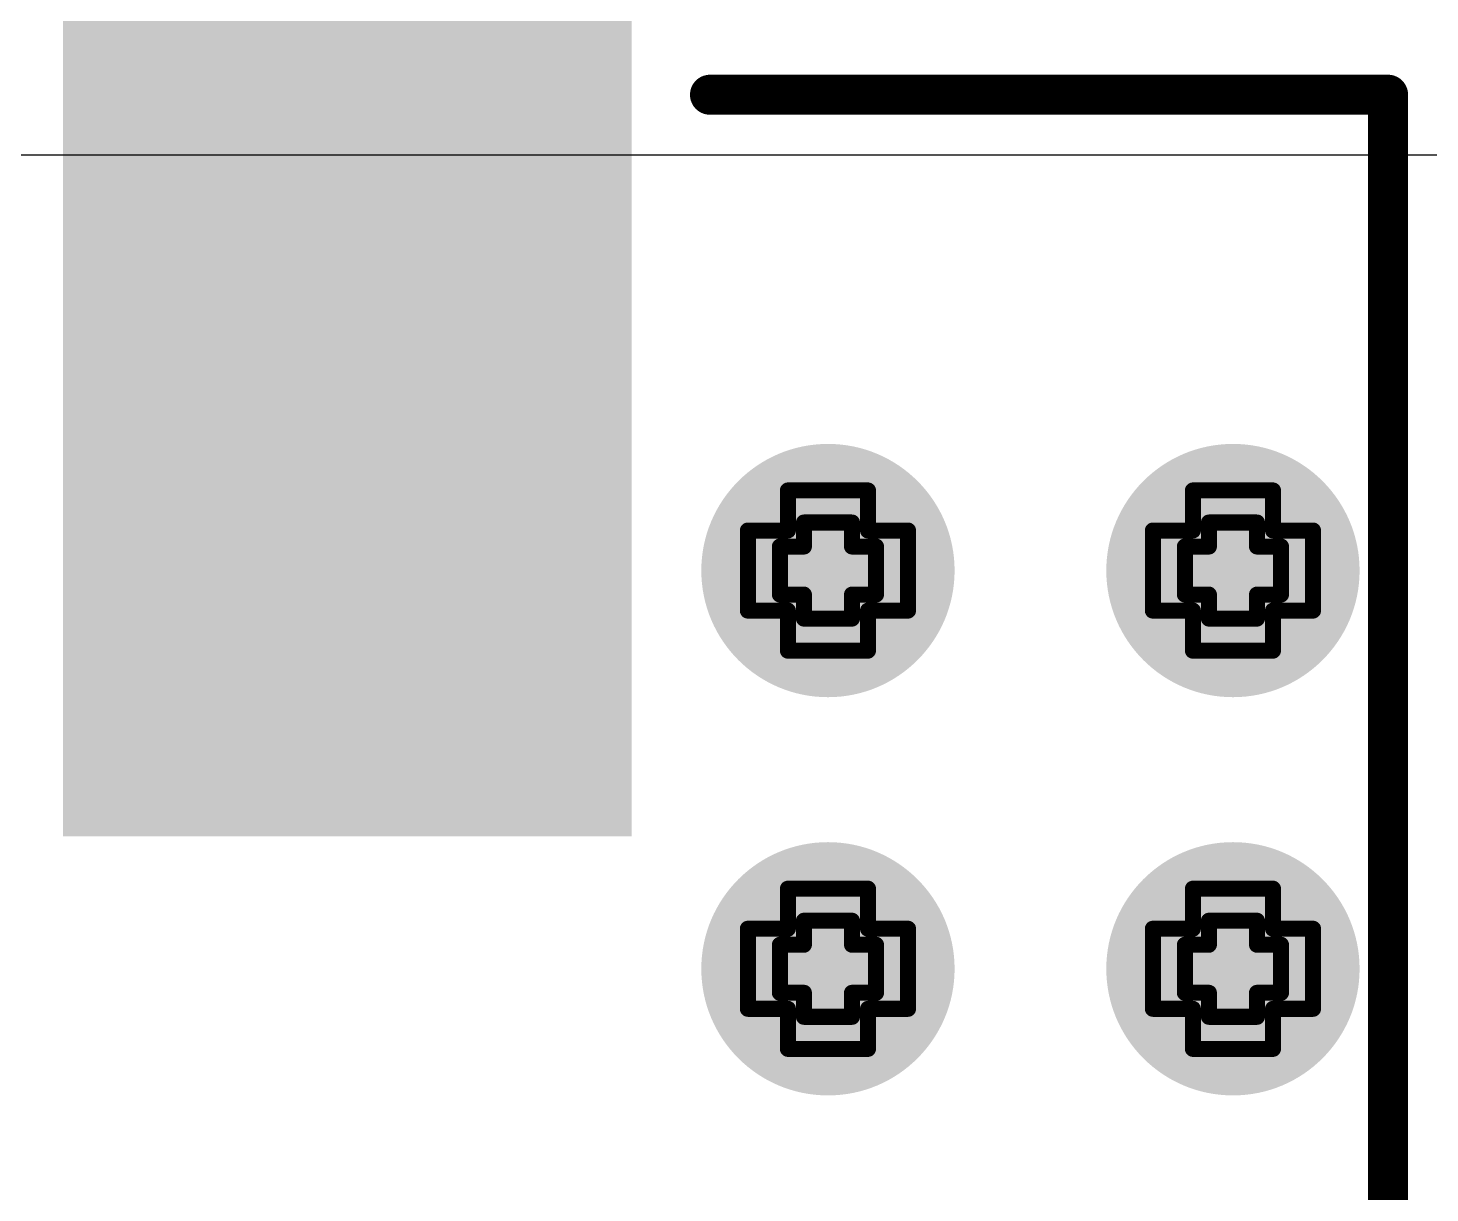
# Model space of a CAD drawing. Header units: inches. Extents: x -5 to 5258, y -4 to 5281.
# Drawn here: x 36.105 to 40.551, y 22.654 to 26.348 of the extents above; entities that cross this region are included whole.
import ezdxf

# ---------------------------------------------------------------- set-up
doc = ezdxf.new("R2010")
doc.units = ezdxf.units.IN
for name, color, linetype in [('Bottom Layer', 5, 'Continuous'), ('Bottom Solder', 6, 'Continuous'), ('Drill Drawing', 1, 'Continuous'), ('Top Layer', 1, 'Continuous'), ('Top Overlay', 2, 'Continuous'), ('Top Paste', 8, 'Continuous'), ('Top Solder', 216, 'Continuous'), ('Via Holes', 16, 'Continuous')]:
    doc.layers.add(name, color=color, linetype=linetype)

# ---------------------------------------------------------------- blocks, each defined once
blk = doc.blocks.new('50SVPF10M_141')
at = {"layer": 'Top Layer'}
blk.add_hatch(color=1, dxfattribs=at).paths.add_polyline_path([(1.05, 0.8), (4.55, 0.8), (4.55, -0.8), (1.05, -0.8)])
at = {"layer": 'Top Paste'}
blk.add_hatch(color=8, dxfattribs=at).paths.add_polyline_path([(1.05, 0.8), (4.55, 0.8), (4.55, -0.8), (1.05, -0.8)])
at = {"layer": 'Top Solder'}
blk.add_hatch(color=216, dxfattribs=at).paths.add_polyline_path([(0.9484, 0.9016), (4.6516, 0.9016), (4.6516, -0.9016), (0.9484, -0.9016)])
at = {"layer": 'Top Overlay'}
for points in [[(3.3, -1.15, 0.127, 0.127, 0), (3.3, -3.3, 0.127, 0.127, 0)], [(-1.95, -3.3, 0.127, 0.127, 0), (3.3, -3.3, 0.127, 0.127, 0)]]:
    blk.add_lwpolyline(points, format="xyseb", dxfattribs=at)
for points in [[(3.2683, -1.15, 0.0635, 0.0635, 1), (3.3318, -1.15, 0.0635, 0.0635, 1)], [(3.2683, -3.3, 0.0635, 0.0635, 1), (3.3318, -3.3, 0.0635, 0.0635, 1)], [(3.2683, -3.3, 0.0635, 0.0635, 1), (3.3318, -3.3, 0.0635, 0.0635, 1)]]:
    blk.add_lwpolyline(points, format="xyseb", close=True, dxfattribs=at)

msp = doc.modelspace()

# ---------------------------------------------------------------- hatches: boundary and pattern name
at = {"layer": 'Bottom Layer'}
h = msp.add_hatch(color=5, dxfattribs=at)
edge = h.paths.add_edge_path()
edge.add_arc((38.6418, 24.6274), 0.3, 0, 360)
h = msp.add_hatch(color=5, dxfattribs=at)
edge = h.paths.add_edge_path()
edge.add_arc((39.926, 24.6274), 0.3, 0, 360)
h = msp.add_hatch(color=5, dxfattribs=at)
edge = h.paths.add_edge_path()
edge.add_arc((38.6418, 23.3645), 0.3, 0, 360)
h = msp.add_hatch(color=5, dxfattribs=at)
edge = h.paths.add_edge_path()
edge.add_arc((39.926, 23.3645), 0.3, 0, 360)
at = {"layer": 'Bottom Solder'}
h = msp.add_hatch(color=6, dxfattribs=at)
edge = h.paths.add_edge_path()
edge.add_arc((38.6418, 24.6274), 0.4016, 0, 360)
h = msp.add_hatch(color=6, dxfattribs=at)
edge = h.paths.add_edge_path()
edge.add_arc((39.926, 24.6274), 0.4016, 0, 360)
h = msp.add_hatch(color=6, dxfattribs=at)
edge = h.paths.add_edge_path()
edge.add_arc((38.6418, 23.3645), 0.4016, 0, 360)
h = msp.add_hatch(color=6, dxfattribs=at)
edge = h.paths.add_edge_path()
edge.add_arc((39.926, 23.3645), 0.4016, 0, 360)
at = {"layer": 'Top Layer'}
h = msp.add_hatch(color=1, dxfattribs=at)
edge = h.paths.add_edge_path()
edge.add_arc((38.6418, 24.6274), 0.3, 0, 360)
h = msp.add_hatch(color=1, dxfattribs=at)
edge = h.paths.add_edge_path()
edge.add_arc((39.926, 24.6274), 0.3, 0, 360)
h = msp.add_hatch(color=1, dxfattribs=at)
edge = h.paths.add_edge_path()
edge.add_arc((38.6418, 23.3645), 0.3, 0, 360)
h = msp.add_hatch(color=1, dxfattribs=at)
edge = h.paths.add_edge_path()
edge.add_arc((39.926, 23.3645), 0.3, 0, 360)
at = {"layer": 'Top Solder'}
h = msp.add_hatch(color=216, dxfattribs=at)
edge = h.paths.add_edge_path()
edge.add_arc((38.6418, 24.6274), 0.4016, 0, 360)
h = msp.add_hatch(color=216, dxfattribs=at)
edge = h.paths.add_edge_path()
edge.add_arc((39.926, 24.6274), 0.4016, 0, 360)
h = msp.add_hatch(color=216, dxfattribs=at)
edge = h.paths.add_edge_path()
edge.add_arc((38.6418, 23.3645), 0.4016, 0, 360)
h = msp.add_hatch(color=216, dxfattribs=at)
edge = h.paths.add_edge_path()
edge.add_arc((39.926, 23.3645), 0.4016, 0, 360)
at = {"layer": 'Via Holes'}
h = msp.add_hatch(color=7, dxfattribs=at)
edge = h.paths.add_edge_path()
edge.add_arc((38.6418, 24.6274), 0.15, 0, 360)
h = msp.add_hatch(color=7, dxfattribs=at)
edge = h.paths.add_edge_path()
edge.add_arc((39.926, 24.6274), 0.15, 0, 360)
h = msp.add_hatch(color=7, dxfattribs=at)
edge = h.paths.add_edge_path()
edge.add_arc((38.6418, 23.3645), 0.15, 0, 360)
h = msp.add_hatch(color=7, dxfattribs=at)
edge = h.paths.add_edge_path()
edge.add_arc((39.926, 23.3645), 0.15, 0, 360)

# ---------------------------------------------------------------- linework, layer by layer
at = {"layer": 'Bottom Layer'}
msp.add_line((9.703, 25.9453), (43.6703, 25.9453), dxfattribs=at)
at = {"layer": 'Drill Drawing'}
for points in [[(38.5148, 24.7544, 0.0508, 0.0508, 0), (38.5148, 24.8814, 0.0508, 0.0508, 0)], [(38.5148, 24.8814, 0.0508, 0.0508, 0), (38.7688, 24.8814, 0.0508, 0.0508, 0)], [(38.7688, 24.7544, 0.0508, 0.0508, 0), (38.7688, 24.8814, 0.0508, 0.0508, 0)], [(39.799, 24.7544, 0.0508, 0.0508, 0), (39.799, 24.8814, 0.0508, 0.0508, 0)], [(39.799, 24.8814, 0.0508, 0.0508, 0), (40.053, 24.8814, 0.0508, 0.0508, 0)], [(40.053, 24.7544, 0.0508, 0.0508, 0), (40.053, 24.8814, 0.0508, 0.0508, 0)], [(38.3878, 24.5004, 0.0508, 0.0508, 0), (38.3878, 24.7544, 0.0508, 0.0508, 0)], [(38.3878, 24.7544, 0.0508, 0.0508, 0), (38.5148, 24.7544, 0.0508, 0.0508, 0)], [(38.5656, 24.7036, 0.0508, 0.0508, 0), (38.5656, 24.7798, 0.0508, 0.0508, 0)], [(38.5656, 24.7798, 0.0508, 0.0508, 0), (38.718, 24.7798, 0.0508, 0.0508, 0)], [(38.718, 24.7036, 0.0508, 0.0508, 0), (38.718, 24.7798, 0.0508, 0.0508, 0)], [(38.7688, 24.7544, 0.0508, 0.0508, 0), (38.8958, 24.7544, 0.0508, 0.0508, 0)], [(38.8958, 24.5004, 0.0508, 0.0508, 0), (38.8958, 24.7544, 0.0508, 0.0508, 0)], [(39.672, 24.5004, 0.0508, 0.0508, 0), (39.672, 24.7544, 0.0508, 0.0508, 0)], [(39.672, 24.7544, 0.0508, 0.0508, 0), (39.799, 24.7544, 0.0508, 0.0508, 0)], [(39.8498, 24.7036, 0.0508, 0.0508, 0), (39.8498, 24.7798, 0.0508, 0.0508, 0)], [(39.8498, 24.7798, 0.0508, 0.0508, 0), (40.0022, 24.7798, 0.0508, 0.0508, 0)], [(40.0022, 24.7036, 0.0508, 0.0508, 0), (40.0022, 24.7798, 0.0508, 0.0508, 0)], [(40.053, 24.7544, 0.0508, 0.0508, 0), (40.18, 24.7544, 0.0508, 0.0508, 0)], [(40.18, 24.5004, 0.0508, 0.0508, 0), (40.18, 24.7544, 0.0508, 0.0508, 0)], [(38.4894, 24.5512, 0.0508, 0.0508, 0), (38.4894, 24.7036, 0.0508, 0.0508, 0)], [(38.4894, 24.7036, 0.0508, 0.0508, 0), (38.5656, 24.7036, 0.0508, 0.0508, 0)], [(38.718, 24.7036, 0.0508, 0.0508, 0), (38.7942, 24.7036, 0.0508, 0.0508, 0)], [(38.7942, 24.5512, 0.0508, 0.0508, 0), (38.7942, 24.7036, 0.0508, 0.0508, 0)], [(39.7736, 24.5512, 0.0508, 0.0508, 0), (39.7736, 24.7036, 0.0508, 0.0508, 0)], [(39.7736, 24.7036, 0.0508, 0.0508, 0), (39.8498, 24.7036, 0.0508, 0.0508, 0)], [(40.0022, 24.7036, 0.0508, 0.0508, 0), (40.0784, 24.7036, 0.0508, 0.0508, 0)], [(40.0784, 24.5512, 0.0508, 0.0508, 0), (40.0784, 24.7036, 0.0508, 0.0508, 0)], [(38.4894, 24.5512, 0.0508, 0.0508, 0), (38.5656, 24.5512, 0.0508, 0.0508, 0)], [(38.5656, 24.475, 0.0508, 0.0508, 0), (38.5656, 24.5512, 0.0508, 0.0508, 0)], [(38.718, 24.5512, 0.0508, 0.0508, 0), (38.7942, 24.5512, 0.0508, 0.0508, 0)], [(38.718, 24.475, 0.0508, 0.0508, 0), (38.718, 24.5512, 0.0508, 0.0508, 0)], [(39.7736, 24.5512, 0.0508, 0.0508, 0), (39.8498, 24.5512, 0.0508, 0.0508, 0)], [(39.8498, 24.475, 0.0508, 0.0508, 0), (39.8498, 24.5512, 0.0508, 0.0508, 0)], [(40.0022, 24.5512, 0.0508, 0.0508, 0), (40.0784, 24.5512, 0.0508, 0.0508, 0)], [(40.0022, 24.475, 0.0508, 0.0508, 0), (40.0022, 24.5512, 0.0508, 0.0508, 0)], [(38.3878, 24.5004, 0.0508, 0.0508, 0), (38.5148, 24.5004, 0.0508, 0.0508, 0)], [(38.5148, 24.3734, 0.0508, 0.0508, 0), (38.5148, 24.5004, 0.0508, 0.0508, 0)], [(38.5656, 24.475, 0.0508, 0.0508, 0), (38.718, 24.475, 0.0508, 0.0508, 0)], [(38.7688, 24.5004, 0.0508, 0.0508, 0), (38.8958, 24.5004, 0.0508, 0.0508, 0)], [(38.7688, 24.3734, 0.0508, 0.0508, 0), (38.7688, 24.5004, 0.0508, 0.0508, 0)], [(39.672, 24.5004, 0.0508, 0.0508, 0), (39.799, 24.5004, 0.0508, 0.0508, 0)], [(39.799, 24.3734, 0.0508, 0.0508, 0), (39.799, 24.5004, 0.0508, 0.0508, 0)], [(39.8498, 24.475, 0.0508, 0.0508, 0), (40.0022, 24.475, 0.0508, 0.0508, 0)], [(40.053, 24.5004, 0.0508, 0.0508, 0), (40.18, 24.5004, 0.0508, 0.0508, 0)], [(40.053, 24.3734, 0.0508, 0.0508, 0), (40.053, 24.5004, 0.0508, 0.0508, 0)], [(38.5148, 24.3734, 0.0508, 0.0508, 0), (38.7688, 24.3734, 0.0508, 0.0508, 0)], [(39.799, 24.3734, 0.0508, 0.0508, 0), (40.053, 24.3734, 0.0508, 0.0508, 0)], [(38.5148, 23.4915, 0.0508, 0.0508, 0), (38.5148, 23.6185, 0.0508, 0.0508, 0)], [(38.5148, 23.6185, 0.0508, 0.0508, 0), (38.7688, 23.6185, 0.0508, 0.0508, 0)], [(38.7688, 23.4915, 0.0508, 0.0508, 0), (38.7688, 23.6185, 0.0508, 0.0508, 0)], [(39.799, 23.4915, 0.0508, 0.0508, 0), (39.799, 23.6185, 0.0508, 0.0508, 0)], [(39.799, 23.6185, 0.0508, 0.0508, 0), (40.053, 23.6185, 0.0508, 0.0508, 0)], [(40.053, 23.4915, 0.0508, 0.0508, 0), (40.053, 23.6185, 0.0508, 0.0508, 0)], [(38.3878, 23.2375, 0.0508, 0.0508, 0), (38.3878, 23.4915, 0.0508, 0.0508, 0)], [(38.3878, 23.4915, 0.0508, 0.0508, 0), (38.5148, 23.4915, 0.0508, 0.0508, 0)], [(38.5656, 23.4407, 0.0508, 0.0508, 0), (38.5656, 23.5169, 0.0508, 0.0508, 0)], [(38.5656, 23.5169, 0.0508, 0.0508, 0), (38.718, 23.5169, 0.0508, 0.0508, 0)], [(38.718, 23.4407, 0.0508, 0.0508, 0), (38.718, 23.5169, 0.0508, 0.0508, 0)], [(38.7688, 23.4915, 0.0508, 0.0508, 0), (38.8958, 23.4915, 0.0508, 0.0508, 0)], [(38.8958, 23.2375, 0.0508, 0.0508, 0), (38.8958, 23.4915, 0.0508, 0.0508, 0)], [(39.672, 23.2375, 0.0508, 0.0508, 0), (39.672, 23.4915, 0.0508, 0.0508, 0)], [(39.672, 23.4915, 0.0508, 0.0508, 0), (39.799, 23.4915, 0.0508, 0.0508, 0)], [(39.8498, 23.4407, 0.0508, 0.0508, 0), (39.8498, 23.5169, 0.0508, 0.0508, 0)], [(39.8498, 23.5169, 0.0508, 0.0508, 0), (40.0022, 23.5169, 0.0508, 0.0508, 0)], [(40.0022, 23.4407, 0.0508, 0.0508, 0), (40.0022, 23.5169, 0.0508, 0.0508, 0)], [(40.053, 23.4915, 0.0508, 0.0508, 0), (40.18, 23.4915, 0.0508, 0.0508, 0)], [(40.18, 23.2375, 0.0508, 0.0508, 0), (40.18, 23.4915, 0.0508, 0.0508, 0)], [(38.4894, 23.2883, 0.0508, 0.0508, 0), (38.4894, 23.4407, 0.0508, 0.0508, 0)], [(38.4894, 23.4407, 0.0508, 0.0508, 0), (38.5656, 23.4407, 0.0508, 0.0508, 0)], [(38.718, 23.4407, 0.0508, 0.0508, 0), (38.7942, 23.4407, 0.0508, 0.0508, 0)], [(38.7942, 23.2883, 0.0508, 0.0508, 0), (38.7942, 23.4407, 0.0508, 0.0508, 0)], [(39.7736, 23.2883, 0.0508, 0.0508, 0), (39.7736, 23.4407, 0.0508, 0.0508, 0)], [(39.7736, 23.4407, 0.0508, 0.0508, 0), (39.8498, 23.4407, 0.0508, 0.0508, 0)], [(40.0022, 23.4407, 0.0508, 0.0508, 0), (40.0784, 23.4407, 0.0508, 0.0508, 0)], [(40.0784, 23.2883, 0.0508, 0.0508, 0), (40.0784, 23.4407, 0.0508, 0.0508, 0)], [(38.4894, 23.2883, 0.0508, 0.0508, 0), (38.5656, 23.2883, 0.0508, 0.0508, 0)], [(38.5656, 23.2121, 0.0508, 0.0508, 0), (38.5656, 23.2883, 0.0508, 0.0508, 0)], [(38.718, 23.2883, 0.0508, 0.0508, 0), (38.7942, 23.2883, 0.0508, 0.0508, 0)], [(38.718, 23.2121, 0.0508, 0.0508, 0), (38.718, 23.2883, 0.0508, 0.0508, 0)], [(39.7736, 23.2883, 0.0508, 0.0508, 0), (39.8498, 23.2883, 0.0508, 0.0508, 0)], [(39.8498, 23.2121, 0.0508, 0.0508, 0), (39.8498, 23.2883, 0.0508, 0.0508, 0)], [(40.0022, 23.2883, 0.0508, 0.0508, 0), (40.0784, 23.2883, 0.0508, 0.0508, 0)], [(40.0022, 23.2121, 0.0508, 0.0508, 0), (40.0022, 23.2883, 0.0508, 0.0508, 0)], [(38.3878, 23.2375, 0.0508, 0.0508, 0), (38.5148, 23.2375, 0.0508, 0.0508, 0)], [(38.5148, 23.1105, 0.0508, 0.0508, 0), (38.5148, 23.2375, 0.0508, 0.0508, 0)], [(38.7688, 23.2375, 0.0508, 0.0508, 0), (38.8958, 23.2375, 0.0508, 0.0508, 0)], [(38.7688, 23.1105, 0.0508, 0.0508, 0), (38.7688, 23.2375, 0.0508, 0.0508, 0)], [(39.672, 23.2375, 0.0508, 0.0508, 0), (39.799, 23.2375, 0.0508, 0.0508, 0)], [(39.799, 23.1105, 0.0508, 0.0508, 0), (39.799, 23.2375, 0.0508, 0.0508, 0)], [(40.053, 23.2375, 0.0508, 0.0508, 0), (40.18, 23.2375, 0.0508, 0.0508, 0)], [(40.053, 23.1105, 0.0508, 0.0508, 0), (40.053, 23.2375, 0.0508, 0.0508, 0)], [(38.5656, 23.2121, 0.0508, 0.0508, 0), (38.718, 23.2121, 0.0508, 0.0508, 0)], [(39.8498, 23.2121, 0.0508, 0.0508, 0), (40.0022, 23.2121, 0.0508, 0.0508, 0)], [(38.5148, 23.1105, 0.0508, 0.0508, 0), (38.7688, 23.1105, 0.0508, 0.0508, 0)], [(39.799, 23.1105, 0.0508, 0.0508, 0), (40.053, 23.1105, 0.0508, 0.0508, 0)]]:
    msp.add_lwpolyline(points, format="xyseb", dxfattribs=at)
for points in [[(38.5021, 24.8814, 0.0254, 0.0254, 1), (38.5275, 24.8814, 0.0254, 0.0254, 1)], [(38.5021, 24.8814, 0.0254, 0.0254, 1), (38.5275, 24.8814, 0.0254, 0.0254, 1)], [(38.7561, 24.8814, 0.0254, 0.0254, 1), (38.7815, 24.8814, 0.0254, 0.0254, 1)], [(38.7561, 24.8814, 0.0254, 0.0254, 1), (38.7815, 24.8814, 0.0254, 0.0254, 1)], [(39.7863, 24.8814, 0.0254, 0.0254, 1), (39.8117, 24.8814, 0.0254, 0.0254, 1)], [(39.7863, 24.8814, 0.0254, 0.0254, 1), (39.8117, 24.8814, 0.0254, 0.0254, 1)], [(40.0403, 24.8814, 0.0254, 0.0254, 1), (40.0657, 24.8814, 0.0254, 0.0254, 1)], [(40.0403, 24.8814, 0.0254, 0.0254, 1), (40.0657, 24.8814, 0.0254, 0.0254, 1)], [(38.3751, 24.7544, 0.0254, 0.0254, 1), (38.4005, 24.7544, 0.0254, 0.0254, 1)], [(38.3751, 24.7544, 0.0254, 0.0254, 1), (38.4005, 24.7544, 0.0254, 0.0254, 1)], [(38.5021, 24.7544, 0.0254, 0.0254, 1), (38.5275, 24.7544, 0.0254, 0.0254, 1)], [(38.5021, 24.7544, 0.0254, 0.0254, 1), (38.5275, 24.7544, 0.0254, 0.0254, 1)], [(38.5529, 24.7798, 0.0254, 0.0254, 1), (38.5783, 24.7798, 0.0254, 0.0254, 1)], [(38.5529, 24.7798, 0.0254, 0.0254, 1), (38.5783, 24.7798, 0.0254, 0.0254, 1)], [(38.7053, 24.7798, 0.0254, 0.0254, 1), (38.7307, 24.7798, 0.0254, 0.0254, 1)], [(38.7053, 24.7798, 0.0254, 0.0254, 1), (38.7307, 24.7798, 0.0254, 0.0254, 1)], [(38.7561, 24.7544, 0.0254, 0.0254, 1), (38.7815, 24.7544, 0.0254, 0.0254, 1)], [(38.7561, 24.7544, 0.0254, 0.0254, 1), (38.7815, 24.7544, 0.0254, 0.0254, 1)], [(38.8831, 24.7544, 0.0254, 0.0254, 1), (38.9085, 24.7544, 0.0254, 0.0254, 1)], [(38.8831, 24.7544, 0.0254, 0.0254, 1), (38.9085, 24.7544, 0.0254, 0.0254, 1)], [(39.6593, 24.7544, 0.0254, 0.0254, 1), (39.6847, 24.7544, 0.0254, 0.0254, 1)], [(39.6593, 24.7544, 0.0254, 0.0254, 1), (39.6847, 24.7544, 0.0254, 0.0254, 1)], [(39.7863, 24.7544, 0.0254, 0.0254, 1), (39.8117, 24.7544, 0.0254, 0.0254, 1)], [(39.7863, 24.7544, 0.0254, 0.0254, 1), (39.8117, 24.7544, 0.0254, 0.0254, 1)], [(39.8371, 24.7798, 0.0254, 0.0254, 1), (39.8625, 24.7798, 0.0254, 0.0254, 1)], [(39.8371, 24.7798, 0.0254, 0.0254, 1), (39.8625, 24.7798, 0.0254, 0.0254, 1)], [(39.9895, 24.7798, 0.0254, 0.0254, 1), (40.0149, 24.7798, 0.0254, 0.0254, 1)], [(39.9895, 24.7798, 0.0254, 0.0254, 1), (40.0149, 24.7798, 0.0254, 0.0254, 1)], [(40.0403, 24.7544, 0.0254, 0.0254, 1), (40.0657, 24.7544, 0.0254, 0.0254, 1)], [(40.0403, 24.7544, 0.0254, 0.0254, 1), (40.0657, 24.7544, 0.0254, 0.0254, 1)], [(40.1673, 24.7544, 0.0254, 0.0254, 1), (40.1927, 24.7544, 0.0254, 0.0254, 1)], [(40.1673, 24.7544, 0.0254, 0.0254, 1), (40.1927, 24.7544, 0.0254, 0.0254, 1)], [(38.4767, 24.7036, 0.0254, 0.0254, 1), (38.5021, 24.7036, 0.0254, 0.0254, 1)], [(38.4767, 24.7036, 0.0254, 0.0254, 1), (38.5021, 24.7036, 0.0254, 0.0254, 1)], [(38.5529, 24.7036, 0.0254, 0.0254, 1), (38.5783, 24.7036, 0.0254, 0.0254, 1)], [(38.5529, 24.7036, 0.0254, 0.0254, 1), (38.5783, 24.7036, 0.0254, 0.0254, 1)], [(38.7053, 24.7036, 0.0254, 0.0254, 1), (38.7307, 24.7036, 0.0254, 0.0254, 1)], [(38.7053, 24.7036, 0.0254, 0.0254, 1), (38.7307, 24.7036, 0.0254, 0.0254, 1)], [(38.7815, 24.7036, 0.0254, 0.0254, 1), (38.8069, 24.7036, 0.0254, 0.0254, 1)], [(38.7815, 24.7036, 0.0254, 0.0254, 1), (38.8069, 24.7036, 0.0254, 0.0254, 1)], [(39.7609, 24.7036, 0.0254, 0.0254, 1), (39.7863, 24.7036, 0.0254, 0.0254, 1)], [(39.7609, 24.7036, 0.0254, 0.0254, 1), (39.7863, 24.7036, 0.0254, 0.0254, 1)], [(39.8371, 24.7036, 0.0254, 0.0254, 1), (39.8625, 24.7036, 0.0254, 0.0254, 1)], [(39.8371, 24.7036, 0.0254, 0.0254, 1), (39.8625, 24.7036, 0.0254, 0.0254, 1)], [(39.9895, 24.7036, 0.0254, 0.0254, 1), (40.0149, 24.7036, 0.0254, 0.0254, 1)], [(39.9895, 24.7036, 0.0254, 0.0254, 1), (40.0149, 24.7036, 0.0254, 0.0254, 1)], [(40.0657, 24.7036, 0.0254, 0.0254, 1), (40.0911, 24.7036, 0.0254, 0.0254, 1)], [(40.0657, 24.7036, 0.0254, 0.0254, 1), (40.0911, 24.7036, 0.0254, 0.0254, 1)], [(38.4767, 24.5512, 0.0254, 0.0254, 1), (38.5021, 24.5512, 0.0254, 0.0254, 1)], [(38.4767, 24.5512, 0.0254, 0.0254, 1), (38.5021, 24.5512, 0.0254, 0.0254, 1)], [(38.5529, 24.5512, 0.0254, 0.0254, 1), (38.5783, 24.5512, 0.0254, 0.0254, 1)], [(38.5529, 24.5512, 0.0254, 0.0254, 1), (38.5783, 24.5512, 0.0254, 0.0254, 1)], [(38.7053, 24.5512, 0.0254, 0.0254, 1), (38.7307, 24.5512, 0.0254, 0.0254, 1)], [(38.7053, 24.5512, 0.0254, 0.0254, 1), (38.7307, 24.5512, 0.0254, 0.0254, 1)], [(38.7815, 24.5512, 0.0254, 0.0254, 1), (38.8069, 24.5512, 0.0254, 0.0254, 1)], [(38.7815, 24.5512, 0.0254, 0.0254, 1), (38.8069, 24.5512, 0.0254, 0.0254, 1)], [(39.7609, 24.5512, 0.0254, 0.0254, 1), (39.7863, 24.5512, 0.0254, 0.0254, 1)], [(39.7609, 24.5512, 0.0254, 0.0254, 1), (39.7863, 24.5512, 0.0254, 0.0254, 1)], [(39.8371, 24.5512, 0.0254, 0.0254, 1), (39.8625, 24.5512, 0.0254, 0.0254, 1)], [(39.8371, 24.5512, 0.0254, 0.0254, 1), (39.8625, 24.5512, 0.0254, 0.0254, 1)], [(39.9895, 24.5512, 0.0254, 0.0254, 1), (40.0149, 24.5512, 0.0254, 0.0254, 1)], [(39.9895, 24.5512, 0.0254, 0.0254, 1), (40.0149, 24.5512, 0.0254, 0.0254, 1)], [(40.0657, 24.5512, 0.0254, 0.0254, 1), (40.0911, 24.5512, 0.0254, 0.0254, 1)], [(40.0657, 24.5512, 0.0254, 0.0254, 1), (40.0911, 24.5512, 0.0254, 0.0254, 1)], [(38.3751, 24.5004, 0.0254, 0.0254, 1), (38.4005, 24.5004, 0.0254, 0.0254, 1)], [(38.3751, 24.5004, 0.0254, 0.0254, 1), (38.4005, 24.5004, 0.0254, 0.0254, 1)], [(38.5021, 24.5004, 0.0254, 0.0254, 1), (38.5275, 24.5004, 0.0254, 0.0254, 1)], [(38.5021, 24.5004, 0.0254, 0.0254, 1), (38.5275, 24.5004, 0.0254, 0.0254, 1)], [(38.5529, 24.475, 0.0254, 0.0254, 1), (38.5783, 24.475, 0.0254, 0.0254, 1)], [(38.5529, 24.475, 0.0254, 0.0254, 1), (38.5783, 24.475, 0.0254, 0.0254, 1)], [(38.7053, 24.475, 0.0254, 0.0254, 1), (38.7307, 24.475, 0.0254, 0.0254, 1)], [(38.7053, 24.475, 0.0254, 0.0254, 1), (38.7307, 24.475, 0.0254, 0.0254, 1)], [(38.7561, 24.5004, 0.0254, 0.0254, 1), (38.7815, 24.5004, 0.0254, 0.0254, 1)], [(38.7561, 24.5004, 0.0254, 0.0254, 1), (38.7815, 24.5004, 0.0254, 0.0254, 1)], [(38.8831, 24.5004, 0.0254, 0.0254, 1), (38.9085, 24.5004, 0.0254, 0.0254, 1)], [(38.8831, 24.5004, 0.0254, 0.0254, 1), (38.9085, 24.5004, 0.0254, 0.0254, 1)], [(39.6593, 24.5004, 0.0254, 0.0254, 1), (39.6847, 24.5004, 0.0254, 0.0254, 1)], [(39.6593, 24.5004, 0.0254, 0.0254, 1), (39.6847, 24.5004, 0.0254, 0.0254, 1)], [(39.7863, 24.5004, 0.0254, 0.0254, 1), (39.8117, 24.5004, 0.0254, 0.0254, 1)], [(39.7863, 24.5004, 0.0254, 0.0254, 1), (39.8117, 24.5004, 0.0254, 0.0254, 1)], [(39.8371, 24.475, 0.0254, 0.0254, 1), (39.8625, 24.475, 0.0254, 0.0254, 1)], [(39.8371, 24.475, 0.0254, 0.0254, 1), (39.8625, 24.475, 0.0254, 0.0254, 1)], [(39.9895, 24.475, 0.0254, 0.0254, 1), (40.0149, 24.475, 0.0254, 0.0254, 1)], [(39.9895, 24.475, 0.0254, 0.0254, 1), (40.0149, 24.475, 0.0254, 0.0254, 1)], [(40.0403, 24.5004, 0.0254, 0.0254, 1), (40.0657, 24.5004, 0.0254, 0.0254, 1)], [(40.0403, 24.5004, 0.0254, 0.0254, 1), (40.0657, 24.5004, 0.0254, 0.0254, 1)], [(40.1673, 24.5004, 0.0254, 0.0254, 1), (40.1927, 24.5004, 0.0254, 0.0254, 1)], [(40.1673, 24.5004, 0.0254, 0.0254, 1), (40.1927, 24.5004, 0.0254, 0.0254, 1)], [(38.5021, 24.3734, 0.0254, 0.0254, 1), (38.5275, 24.3734, 0.0254, 0.0254, 1)], [(38.5021, 24.3734, 0.0254, 0.0254, 1), (38.5275, 24.3734, 0.0254, 0.0254, 1)], [(38.7561, 24.3734, 0.0254, 0.0254, 1), (38.7815, 24.3734, 0.0254, 0.0254, 1)], [(38.7561, 24.3734, 0.0254, 0.0254, 1), (38.7815, 24.3734, 0.0254, 0.0254, 1)], [(39.7863, 24.3734, 0.0254, 0.0254, 1), (39.8117, 24.3734, 0.0254, 0.0254, 1)], [(39.7863, 24.3734, 0.0254, 0.0254, 1), (39.8117, 24.3734, 0.0254, 0.0254, 1)], [(40.0403, 24.3734, 0.0254, 0.0254, 1), (40.0657, 24.3734, 0.0254, 0.0254, 1)], [(40.0403, 24.3734, 0.0254, 0.0254, 1), (40.0657, 24.3734, 0.0254, 0.0254, 1)], [(38.5021, 23.6185, 0.0254, 0.0254, 1), (38.5275, 23.6185, 0.0254, 0.0254, 1)], [(38.5021, 23.6185, 0.0254, 0.0254, 1), (38.5275, 23.6185, 0.0254, 0.0254, 1)], [(38.7561, 23.6185, 0.0254, 0.0254, 1), (38.7815, 23.6185, 0.0254, 0.0254, 1)], [(38.7561, 23.6185, 0.0254, 0.0254, 1), (38.7815, 23.6185, 0.0254, 0.0254, 1)], [(39.7863, 23.6185, 0.0254, 0.0254, 1), (39.8117, 23.6185, 0.0254, 0.0254, 1)], [(39.7863, 23.6185, 0.0254, 0.0254, 1), (39.8117, 23.6185, 0.0254, 0.0254, 1)], [(40.0403, 23.6185, 0.0254, 0.0254, 1), (40.0657, 23.6185, 0.0254, 0.0254, 1)], [(40.0403, 23.6185, 0.0254, 0.0254, 1), (40.0657, 23.6185, 0.0254, 0.0254, 1)], [(38.3751, 23.4915, 0.0254, 0.0254, 1), (38.4005, 23.4915, 0.0254, 0.0254, 1)], [(38.3751, 23.4915, 0.0254, 0.0254, 1), (38.4005, 23.4915, 0.0254, 0.0254, 1)], [(38.5021, 23.4915, 0.0254, 0.0254, 1), (38.5275, 23.4915, 0.0254, 0.0254, 1)], [(38.5021, 23.4915, 0.0254, 0.0254, 1), (38.5275, 23.4915, 0.0254, 0.0254, 1)], [(38.5529, 23.5169, 0.0254, 0.0254, 1), (38.5783, 23.5169, 0.0254, 0.0254, 1)], [(38.5529, 23.5169, 0.0254, 0.0254, 1), (38.5783, 23.5169, 0.0254, 0.0254, 1)], [(38.7053, 23.5169, 0.0254, 0.0254, 1), (38.7307, 23.5169, 0.0254, 0.0254, 1)], [(38.7053, 23.5169, 0.0254, 0.0254, 1), (38.7307, 23.5169, 0.0254, 0.0254, 1)], [(38.7561, 23.4915, 0.0254, 0.0254, 1), (38.7815, 23.4915, 0.0254, 0.0254, 1)], [(38.7561, 23.4915, 0.0254, 0.0254, 1), (38.7815, 23.4915, 0.0254, 0.0254, 1)], [(38.8831, 23.4915, 0.0254, 0.0254, 1), (38.9085, 23.4915, 0.0254, 0.0254, 1)], [(38.8831, 23.4915, 0.0254, 0.0254, 1), (38.9085, 23.4915, 0.0254, 0.0254, 1)], [(39.6593, 23.4915, 0.0254, 0.0254, 1), (39.6847, 23.4915, 0.0254, 0.0254, 1)], [(39.6593, 23.4915, 0.0254, 0.0254, 1), (39.6847, 23.4915, 0.0254, 0.0254, 1)], [(39.7863, 23.4915, 0.0254, 0.0254, 1), (39.8117, 23.4915, 0.0254, 0.0254, 1)], [(39.7863, 23.4915, 0.0254, 0.0254, 1), (39.8117, 23.4915, 0.0254, 0.0254, 1)], [(39.8371, 23.5169, 0.0254, 0.0254, 1), (39.8625, 23.5169, 0.0254, 0.0254, 1)], [(39.8371, 23.5169, 0.0254, 0.0254, 1), (39.8625, 23.5169, 0.0254, 0.0254, 1)], [(39.9895, 23.5169, 0.0254, 0.0254, 1), (40.0149, 23.5169, 0.0254, 0.0254, 1)], [(39.9895, 23.5169, 0.0254, 0.0254, 1), (40.0149, 23.5169, 0.0254, 0.0254, 1)], [(40.0403, 23.4915, 0.0254, 0.0254, 1), (40.0657, 23.4915, 0.0254, 0.0254, 1)], [(40.0403, 23.4915, 0.0254, 0.0254, 1), (40.0657, 23.4915, 0.0254, 0.0254, 1)], [(40.1673, 23.4915, 0.0254, 0.0254, 1), (40.1927, 23.4915, 0.0254, 0.0254, 1)], [(40.1673, 23.4915, 0.0254, 0.0254, 1), (40.1927, 23.4915, 0.0254, 0.0254, 1)], [(38.4767, 23.4407, 0.0254, 0.0254, 1), (38.5021, 23.4407, 0.0254, 0.0254, 1)], [(38.4767, 23.4407, 0.0254, 0.0254, 1), (38.5021, 23.4407, 0.0254, 0.0254, 1)], [(38.5529, 23.4407, 0.0254, 0.0254, 1), (38.5783, 23.4407, 0.0254, 0.0254, 1)], [(38.5529, 23.4407, 0.0254, 0.0254, 1), (38.5783, 23.4407, 0.0254, 0.0254, 1)], [(38.7053, 23.4407, 0.0254, 0.0254, 1), (38.7307, 23.4407, 0.0254, 0.0254, 1)], [(38.7053, 23.4407, 0.0254, 0.0254, 1), (38.7307, 23.4407, 0.0254, 0.0254, 1)], [(38.7815, 23.4407, 0.0254, 0.0254, 1), (38.8069, 23.4407, 0.0254, 0.0254, 1)], [(38.7815, 23.4407, 0.0254, 0.0254, 1), (38.8069, 23.4407, 0.0254, 0.0254, 1)], [(39.7609, 23.4407, 0.0254, 0.0254, 1), (39.7863, 23.4407, 0.0254, 0.0254, 1)], [(39.7609, 23.4407, 0.0254, 0.0254, 1), (39.7863, 23.4407, 0.0254, 0.0254, 1)], [(39.8371, 23.4407, 0.0254, 0.0254, 1), (39.8625, 23.4407, 0.0254, 0.0254, 1)], [(39.8371, 23.4407, 0.0254, 0.0254, 1), (39.8625, 23.4407, 0.0254, 0.0254, 1)], [(39.9895, 23.4407, 0.0254, 0.0254, 1), (40.0149, 23.4407, 0.0254, 0.0254, 1)], [(39.9895, 23.4407, 0.0254, 0.0254, 1), (40.0149, 23.4407, 0.0254, 0.0254, 1)], [(40.0657, 23.4407, 0.0254, 0.0254, 1), (40.0911, 23.4407, 0.0254, 0.0254, 1)], [(40.0657, 23.4407, 0.0254, 0.0254, 1), (40.0911, 23.4407, 0.0254, 0.0254, 1)], [(38.4767, 23.2883, 0.0254, 0.0254, 1), (38.5021, 23.2883, 0.0254, 0.0254, 1)], [(38.4767, 23.2883, 0.0254, 0.0254, 1), (38.5021, 23.2883, 0.0254, 0.0254, 1)], [(38.5529, 23.2883, 0.0254, 0.0254, 1), (38.5783, 23.2883, 0.0254, 0.0254, 1)], [(38.5529, 23.2883, 0.0254, 0.0254, 1), (38.5783, 23.2883, 0.0254, 0.0254, 1)], [(38.7053, 23.2883, 0.0254, 0.0254, 1), (38.7307, 23.2883, 0.0254, 0.0254, 1)], [(38.7053, 23.2883, 0.0254, 0.0254, 1), (38.7307, 23.2883, 0.0254, 0.0254, 1)], [(38.7815, 23.2883, 0.0254, 0.0254, 1), (38.8069, 23.2883, 0.0254, 0.0254, 1)], [(38.7815, 23.2883, 0.0254, 0.0254, 1), (38.8069, 23.2883, 0.0254, 0.0254, 1)], [(39.7609, 23.2883, 0.0254, 0.0254, 1), (39.7863, 23.2883, 0.0254, 0.0254, 1)], [(39.7609, 23.2883, 0.0254, 0.0254, 1), (39.7863, 23.2883, 0.0254, 0.0254, 1)], [(39.8371, 23.2883, 0.0254, 0.0254, 1), (39.8625, 23.2883, 0.0254, 0.0254, 1)], [(39.8371, 23.2883, 0.0254, 0.0254, 1), (39.8625, 23.2883, 0.0254, 0.0254, 1)], [(39.9895, 23.2883, 0.0254, 0.0254, 1), (40.0149, 23.2883, 0.0254, 0.0254, 1)], [(39.9895, 23.2883, 0.0254, 0.0254, 1), (40.0149, 23.2883, 0.0254, 0.0254, 1)], [(40.0657, 23.2883, 0.0254, 0.0254, 1), (40.0911, 23.2883, 0.0254, 0.0254, 1)], [(40.0657, 23.2883, 0.0254, 0.0254, 1), (40.0911, 23.2883, 0.0254, 0.0254, 1)], [(38.3751, 23.2375, 0.0254, 0.0254, 1), (38.4005, 23.2375, 0.0254, 0.0254, 1)], [(38.3751, 23.2375, 0.0254, 0.0254, 1), (38.4005, 23.2375, 0.0254, 0.0254, 1)], [(38.5021, 23.2375, 0.0254, 0.0254, 1), (38.5275, 23.2375, 0.0254, 0.0254, 1)], [(38.5021, 23.2375, 0.0254, 0.0254, 1), (38.5275, 23.2375, 0.0254, 0.0254, 1)], [(38.7561, 23.2375, 0.0254, 0.0254, 1), (38.7815, 23.2375, 0.0254, 0.0254, 1)], [(38.7561, 23.2375, 0.0254, 0.0254, 1), (38.7815, 23.2375, 0.0254, 0.0254, 1)], [(38.8831, 23.2375, 0.0254, 0.0254, 1), (38.9085, 23.2375, 0.0254, 0.0254, 1)], [(38.8831, 23.2375, 0.0254, 0.0254, 1), (38.9085, 23.2375, 0.0254, 0.0254, 1)], [(39.6593, 23.2375, 0.0254, 0.0254, 1), (39.6847, 23.2375, 0.0254, 0.0254, 1)], [(39.6593, 23.2375, 0.0254, 0.0254, 1), (39.6847, 23.2375, 0.0254, 0.0254, 1)], [(39.7863, 23.2375, 0.0254, 0.0254, 1), (39.8117, 23.2375, 0.0254, 0.0254, 1)], [(39.7863, 23.2375, 0.0254, 0.0254, 1), (39.8117, 23.2375, 0.0254, 0.0254, 1)], [(40.0403, 23.2375, 0.0254, 0.0254, 1), (40.0657, 23.2375, 0.0254, 0.0254, 1)], [(40.0403, 23.2375, 0.0254, 0.0254, 1), (40.0657, 23.2375, 0.0254, 0.0254, 1)], [(40.1673, 23.2375, 0.0254, 0.0254, 1), (40.1927, 23.2375, 0.0254, 0.0254, 1)], [(40.1673, 23.2375, 0.0254, 0.0254, 1), (40.1927, 23.2375, 0.0254, 0.0254, 1)], [(38.5529, 23.2121, 0.0254, 0.0254, 1), (38.5783, 23.2121, 0.0254, 0.0254, 1)], [(38.5529, 23.2121, 0.0254, 0.0254, 1), (38.5783, 23.2121, 0.0254, 0.0254, 1)], [(38.7053, 23.2121, 0.0254, 0.0254, 1), (38.7307, 23.2121, 0.0254, 0.0254, 1)], [(38.7053, 23.2121, 0.0254, 0.0254, 1), (38.7307, 23.2121, 0.0254, 0.0254, 1)], [(39.8371, 23.2121, 0.0254, 0.0254, 1), (39.8625, 23.2121, 0.0254, 0.0254, 1)], [(39.8371, 23.2121, 0.0254, 0.0254, 1), (39.8625, 23.2121, 0.0254, 0.0254, 1)], [(39.9895, 23.2121, 0.0254, 0.0254, 1), (40.0149, 23.2121, 0.0254, 0.0254, 1)], [(39.9895, 23.2121, 0.0254, 0.0254, 1), (40.0149, 23.2121, 0.0254, 0.0254, 1)], [(38.5021, 23.1105, 0.0254, 0.0254, 1), (38.5275, 23.1105, 0.0254, 0.0254, 1)], [(38.5021, 23.1105, 0.0254, 0.0254, 1), (38.5275, 23.1105, 0.0254, 0.0254, 1)], [(38.7561, 23.1105, 0.0254, 0.0254, 1), (38.7815, 23.1105, 0.0254, 0.0254, 1)], [(38.7561, 23.1105, 0.0254, 0.0254, 1), (38.7815, 23.1105, 0.0254, 0.0254, 1)], [(39.7863, 23.1105, 0.0254, 0.0254, 1), (39.8117, 23.1105, 0.0254, 0.0254, 1)], [(39.7863, 23.1105, 0.0254, 0.0254, 1), (39.8117, 23.1105, 0.0254, 0.0254, 1)], [(40.0403, 23.1105, 0.0254, 0.0254, 1), (40.0657, 23.1105, 0.0254, 0.0254, 1)], [(40.0403, 23.1105, 0.0254, 0.0254, 1), (40.0657, 23.1105, 0.0254, 0.0254, 1)]]:
    msp.add_lwpolyline(points, format="xyseb", close=True, dxfattribs=at)

# ---------------------------------------------------------------- block references
at = {"rotation": 90}
msp.add_blockref('50SVPF10M_141', (37.1178, 22.8363), dxfattribs=at)

doc.saveas('drawing.dxf')
